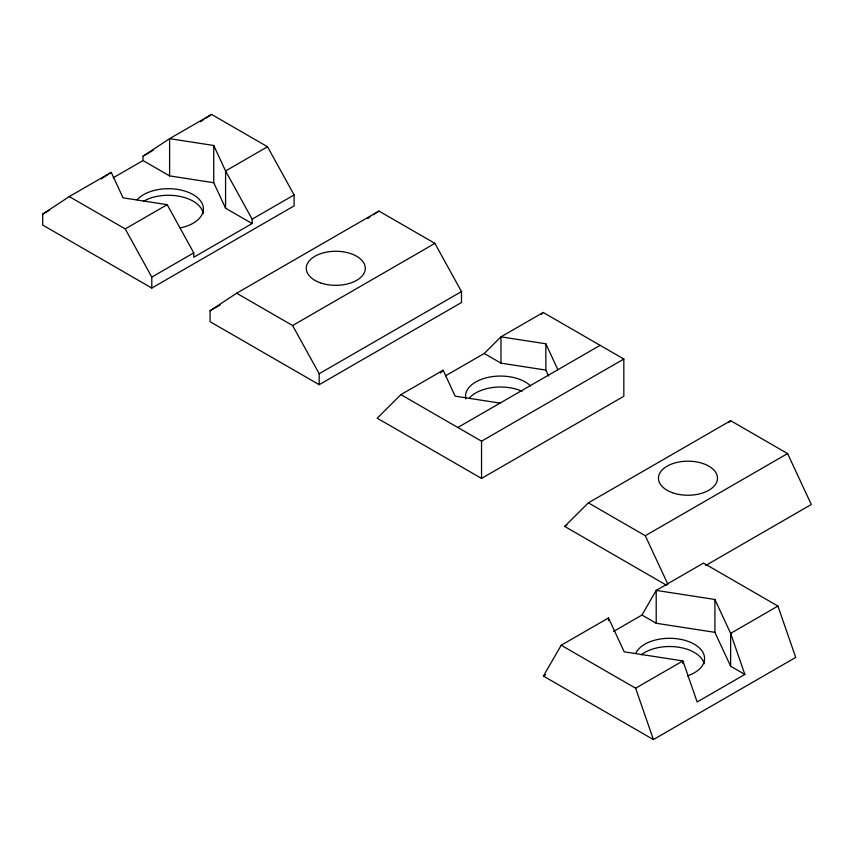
<?xml version="1.0" encoding="UTF-8"?>
<svg xmlns="http://www.w3.org/2000/svg" width="854" height="854" viewBox="0 0 854 854"><rect width="100%" height="100%" fill="white"/><g stroke="black" fill="none" stroke-linecap="round" stroke-linejoin="round"><path stroke-width="1.28" d="M744.859 674.446L730.629 666.227L714.905 632.344L656.203 623.26L656.203 590.402L703.493 563.096L777.919 606.062L795.704 657.42L653.406 739.575L543.4 676.058L561.195 645.25L608.486 617.954L624.21 651.837L682.912 660.921L697.142 701.999L744.859 674.446L730.629 633.369L714.905 599.476L656.203 590.402L641.973 615.051L613.567 631.448M500.06 403.109L455.161 396.16L443.141 370.241L400.9 394.623L377.19 418.182L481.539 478.421L623.836 396.267L623.836 359.032L543.197 312.468L500.967 336.86L484.229 353.481L445.671 375.739M440.344 373.017L443.141 370.241M541.372 314.283L543.197 312.468M666.707 585.332L564.654 526.416L588.363 502.857L730.661 420.702L787.58 453.57L811.3 504.5L705.724 565.455M728.836 422.516L730.661 420.702M252.133 223.545L225.573 208.216L213.746 182.724L169.604 175.903L169.604 138.658L211.557 114.425L267.526 146.749L294.096 194.947L294.096 205.899L151.798 288.054L42.7 225.061L42.7 214.108L69.259 196.58L111.223 172.359L123.051 197.84L167.192 204.672L193.751 252.869L193.751 257.257L252.133 223.545L252.133 219.168L225.573 170.971L213.746 145.49L169.604 138.658L143.034 156.186L143.034 160.563L113.272 177.749M101.263 178.934L111.223 172.359M200.498 121.738L203.818 119.539M206.027 118.076L211.557 114.425M210.084 310.749L236.643 293.221L378.941 211.066L434.91 243.379L461.48 291.577L461.48 302.529L319.182 384.684L210.084 321.702L210.084 310.749L220.407 304.782M367.871 218.368L370.092 216.905M373.411 214.717L378.941 211.066M42.7 214.108L49.5 210.18M143.034 156.186L153.24 150.293M69.259 196.58L125.228 228.904L167.192 204.672M267.526 146.749L225.573 170.971L225.573 208.216M151.798 288.054L151.798 277.102L193.751 252.869M252.133 219.168L294.096 194.947M236.643 293.221L292.612 325.534L434.91 243.379M319.182 384.684L319.182 373.732L461.48 291.577M457.819 427.491L600.116 345.336M400.9 394.623L481.539 441.187L623.836 359.032M564.654 526.416L566.949 525.082M588.363 502.857L645.282 535.725L787.58 453.57M543.4 676.058L545.695 674.735M561.195 645.25L635.622 688.217L682.912 660.921L682.912 663.547M777.919 606.062L730.629 633.369L730.629 666.227M557.886 369.718L545.855 343.799L500.967 336.86L500.967 363.142L545.855 370.092L548.588 375.984M484.229 353.481L500.967 363.142M143.034 160.563L169.604 175.903M641.973 615.051L656.203 623.26M292.612 325.534L319.182 373.732M125.228 228.904L151.798 277.102M645.282 535.725L667.903 584.285M635.622 688.217L653.406 739.575M714.905 599.476L714.905 632.344M608.486 617.954L608.486 620.58M545.855 343.799L545.855 370.092M481.539 441.187L481.539 478.421M213.746 145.49L213.746 182.724M635.686 653.395A35.014 20.218 0 0 1 690.619 642.368A35.014 20.218 0 0 1 687.449 675.898M641.258 654.826A35.014 20.218 0 0 1 677.916 647.108A35.014 20.218 0 0 1 704.187 663.761M469.615 397.718A35.014 20.218 0 0 1 522.007 391.271M465.804 398.935A35.014 20.218 0 0 1 489.022 377.18A35.014 20.218 0 0 1 530.601 385.933M143.632 201.192A35.014 20.218 0 0 1 180.258 196.463A35.014 20.218 0 0 1 203.252 213.575M137.195 199.729A35.014 20.218 0 0 1 194.659 195.545A35.014 20.218 0 0 1 180.258 227.933M672.418 492.694A29.516 17.037 0 0 0 717.477 478.752A29.516 17.037 0 0 0 674.03 463.199A29.516 17.037 0 0 0 672.418 492.694M320.229 282.781A29.516 17.037 0 0 0 365.277 268.839A29.516 17.037 0 0 0 321.83 253.286A29.516 17.037 0 0 0 320.229 282.781"/></g></svg>
